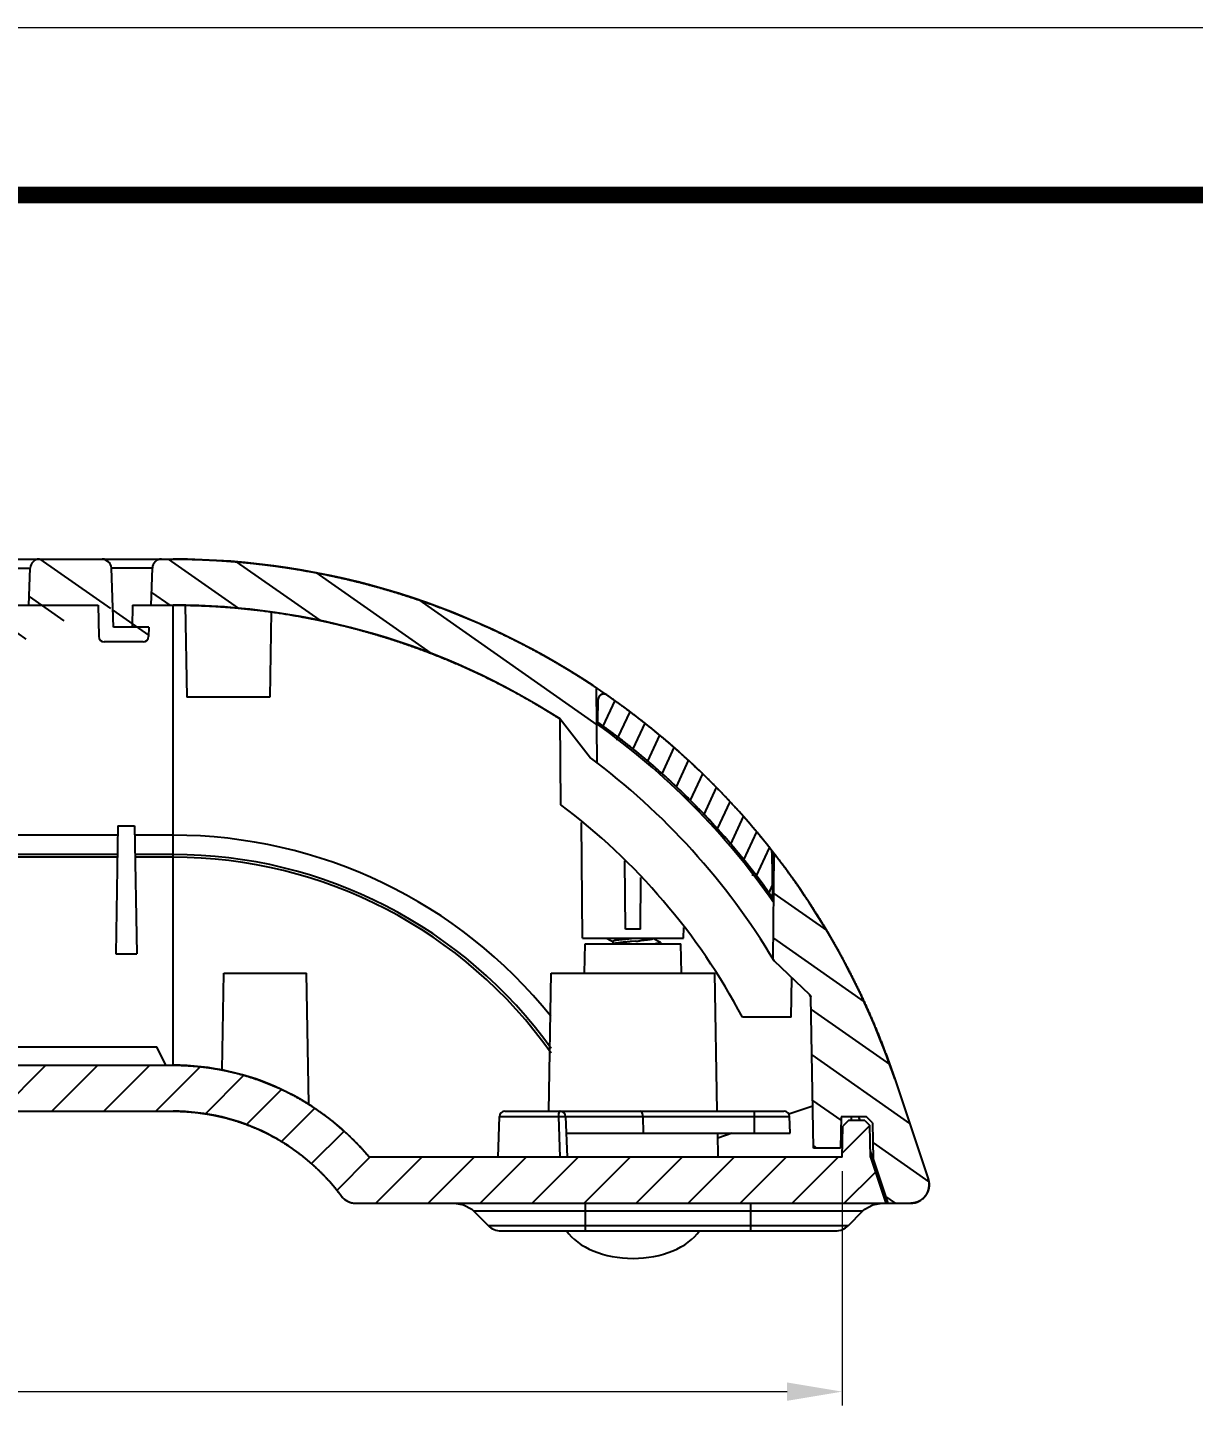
# Model space of a CAD drawing. Header units: millimetres. Extents: x 2099 to 2627, y -288 to 79.
# Drawn here: x 2477.4 to 2540.8, y 3.2 to 78.7 of the extents above; entities that cross this region are included whole.
import ezdxf

# ---------------------------------------------------------------- set-up
doc = ezdxf.new("R2010")
doc.units = ezdxf.units.MM
doc.layers.add('02___PRT_ALL_AXES', color=7, linetype='Continuous')
doc.layers.add('06___PRT_ALL_SURFS', color=7, linetype='Continuous')
doc.layers.add('dim', color=82, linetype='Continuous', lineweight=9)
doc.layers.add('from', color=7, linetype='Continuous', lineweight=13)
doc.styles.add('wuwei', font='SimSun.ttf', dxfattribs={"width": 0.8, "oblique": 10})
doc.dimstyles.new('wuwei', dxfattribs={"dimscale": 1.5, "dimtxt": 2.5, "dimasz": 1.5, "dimexe": 0.3, "dimexo": 0.3, "dimgap": 0.5, "dimtad": 1, "dimdsep": 46, "dimtxsty": 'wuwei', "dimcen": 0, "dimclrd": 42, "dimclre": 256, "dimclrt": 256, "dimazin": 2, "dimtfac": 1, "dimtofl": 0, "dimtmove": 0, "dimatfit": 3, "dimfxl": 1, "dimlwd": 5, "dimlwe": 5, "dimarcsym": 0})

# ---------------------------------------------------------------- blocks, each defined once
blk = doc.blocks.new('*D12')
at = {"layer": 'Defpoints', "color": 0}
for p in [(2409.389, 21.296), (2521.694, 17.296), (2521.694, 4.559)]:
    blk.add_point(p, dxfattribs=at)
at = {"layer": 'dim', "color": 82, "lineweight": 5, "true_color": 0x35c922}
for p, q in [((2409.389, 20.547), (2409.389, 3.81)), ((2521.694, 16.547), (2521.694, 3.81))]:
    blk.add_line(p, q, dxfattribs=at)
at = {"layer": 'dim', "color": 42, "lineweight": 5}
blk.add_line((2412.389, 4.559), (2518.694, 4.559), dxfattribs=at)
at = {"layer": 'dim', "color": 42}
for points in [[(2412.389, 5.059), (2412.389, 4.059), (2409.389, 4.559)], [(2518.694, 5.059), (2518.694, 4.059), (2521.694, 4.559)]]:
    blk.add_solid(points, dxfattribs=at)
at = {"layer": 'dim', "color": 82, "true_color": 0x4bd605, "insert": (2465.542, 7.184), "char_height": 3.75, "attachment_point": 5, "style": 'wuwei'}
blk.add_mtext('112.31', dxfattribs=at)

msp = doc.modelspace()

# ---------------------------------------------------------------- hatches: boundary and pattern name
at = {"linetype": 'Continuous'}
h = msp.add_hatch(dxfattribs=at)
h.set_pattern_fill('DEFAULT__5', color=2, scale=2, angle=325, style=0, pattern_type=0)
h.set_pattern_definition([(325, (1952.1431, -492.6406), (1.147153, 1.638304), [])])
edge = h.paths.add_edge_path()
edge.add_line((2406.356, 49.796), (2421.709, 49.796))
edge.add_arc((2421.709, 49.296), 0.5, 2.00447, 90.00237)
edge.add_line((2422.322, 46.096), (2422.209, 49.314))
edge.add_line((2424.242, 46.096), (2422.322, 46.096))
edge.add_line((2424.242, 46.096), (2424.229, 45.589))
edge.add_arc((2423.929, 45.596), 0.3, 269.98712, 358.49131)
edge.add_line((2423.929, 45.296), (2421.814, 45.296))
edge.add_arc((2421.814, 45.596), 0.3, 181.50263, 270.00174)
edge.add_line((2421.469, 47.296), (2421.514, 45.589))
edge.add_line((2411.475, 47.296), (2421.469, 47.296))
edge.add_line((2411.475, 47.296), (2411.449, 46.796))
edge.add_line((2410.423, 46.296), (2411.449, 46.796))
edge.add_line((2410.423, 46.296), (2409.44, 46.296))
edge.add_line((2409.423, 47.296), (2409.44, 46.296))
edge.add_line((2409.423, 47.296), (2409.389, 48.296))
edge.add_line((2407.239, 48.296), (2409.389, 48.296))
edge.add_line((2407.213, 46.796), (2407.239, 48.296))
edge.add_line((2407.213, 46.796), (2405.321, 46.796))
edge.add_line((2405.357, 48.814), (2405.321, 46.796))
edge.add_spline(control_points=[(2406.356, 49.796), (2405.779, 49.796), (2405.367, 49.392), (2405.357, 48.814)], knot_values=[0, 0, 0, 0, 1, 1, 1, 1], weights=[1, 0.808834, 0.808834, 1], degree=3, periodic=0)
edge = h.paths.add_edge_path()
edge.add_line((2424.933, 49.796), (2428.349, 49.796))
edge.add_arc((2428.349, 49.296), 0.5, 2.00447, 90.00237)
edge.add_line((2428.962, 46.096), (2428.849, 49.314))
edge.add_line((2430.882, 46.096), (2428.962, 46.096))
edge.add_line((2430.882, 46.096), (2430.869, 45.589))
edge.add_arc((2430.569, 45.596), 0.3, 269.98712, 358.49131)
edge.add_line((2430.569, 45.296), (2428.454, 45.296))
edge.add_arc((2428.454, 45.596), 0.3, 181.50263, 270.00174)
edge.add_line((2428.109, 47.296), (2428.154, 45.589))
edge.add_line((2424.363, 47.296), (2428.109, 47.296))
edge.add_line((2424.363, 47.296), (2424.433, 49.314))
edge.add_arc((2424.933, 49.296), 0.5, 89.99763, 177.99553)
edge = h.paths.add_edge_path()
edge.add_line((2431.573, 49.796), (2434.989, 49.796))
edge.add_arc((2434.989, 49.296), 0.5, 2.00447, 90.00237)
edge.add_line((2435.602, 46.096), (2435.489, 49.314))
edge.add_line((2437.522, 46.096), (2435.602, 46.096))
edge.add_line((2437.522, 46.096), (2437.509, 45.589))
edge.add_arc((2437.209, 45.596), 0.3, 269.98712, 358.49131)
edge.add_line((2437.209, 45.296), (2435.094, 45.296))
edge.add_arc((2435.094, 45.596), 0.3, 181.50263, 270.00174)
edge.add_line((2434.749, 47.296), (2434.794, 45.589))
edge.add_line((2431.003, 47.296), (2434.749, 47.296))
edge.add_line((2431.003, 47.296), (2431.073, 49.314))
edge.add_arc((2431.573, 49.296), 0.5, 89.99763, 177.99553)
edge = h.paths.add_edge_path()
edge.add_line((2438.213, 49.796), (2441.629, 49.796))
edge.add_arc((2441.629, 49.296), 0.5, 2.00447, 90.00237)
edge.add_line((2442.242, 46.096), (2442.129, 49.314))
edge.add_line((2444.162, 46.096), (2442.242, 46.096))
edge.add_line((2444.162, 46.096), (2444.149, 45.589))
edge.add_arc((2443.849, 45.596), 0.3, 269.98712, 358.49131)
edge.add_line((2443.849, 45.296), (2441.734, 45.296))
edge.add_arc((2441.734, 45.596), 0.3, 181.50263, 270.00174)
edge.add_line((2441.389, 47.296), (2441.434, 45.589))
edge.add_line((2437.643, 47.296), (2441.389, 47.296))
edge.add_line((2437.643, 47.296), (2437.713, 49.314))
edge.add_arc((2438.213, 49.296), 0.5, 89.99763, 177.99553)
edge = h.paths.add_edge_path()
edge.add_line((2444.853, 49.796), (2447.321, 49.796))
edge.add_spline(control_points=[(2470.321, 52.296), (2470.291, 52.296), (2470.231, 52.296), (2470.11, 52.296), (2469.9, 52.294), (2469.599, 52.29), (2469.238, 52.281), (2468.757, 52.265), (2468.156, 52.237), (2467.195, 52.176), (2465.996, 52.072), (2464.558, 51.911), (2463.123, 51.72), (2461.21, 51.437), (2458.821, 51.046), (2455.955, 50.578), (2452.128, 50.031), (2449.249, 49.796), (2447.321, 49.796)], knot_values=[0, 0, 0, 0, 0.003906, 0.007812, 0.015625, 0.03125, 0.046875, 0.0625, 0.09375, 0.125, 0.1875, 0.25, 0.3125, 0.375, 0.5, 0.625, 0.75, 1, 1, 1, 1], degree=3, periodic=0)
edge.add_spline(control_points=[(2474.934, 49.936), (2474.836, 49.959), (2474.611, 50.017), (2474.282, 50.134), (2473.842, 50.347), (2473.209, 50.849), (2472.545, 51.837), (2471.327, 52.296), (2470.321, 52.296)], knot_values=[0, 0, 0, 0, 0.059229, 0.137627, 0.216024, 0.372819, 0.68641, 1, 1, 1, 1], degree=3, periodic=0)
edge.add_arc((2474.824, 49.448), 0.5, 2.00397, 77.25396)
edge.add_line((2475.442, 46.096), (2475.324, 49.466))
edge.add_line((2477.355, 46.096), (2475.442, 46.096))
edge.add_line((2477.355, 46.096), (2477.346, 45.591))
edge.add_arc((2477.046, 45.596), 0.3, 269.98692, 358.99135)
edge.add_line((2477.046, 45.296), (2474.936, 45.296))
edge.add_arc((2474.936, 45.596), 0.3, 181.00262, 270.00177)
edge.add_line((2474.604, 47.45), (2474.636, 45.591))
edge.add_spline(control_points=[(2470.321, 49.796), (2470.633, 49.796), (2470.949, 49.717), (2470.893, 49.74), (2471.021, 49.645), (2471.527, 49.003), (2472.702, 48.054), (2473.749, 47.645), (2474.377, 47.494), (2474.604, 47.45)], knot_values=[0, 0, 0, 0, 0.152262, 0.304525, 0.456787, 0.60905, 0.761312, 0.913574, 1, 1, 1, 1], degree=3, periodic=0)
edge.add_spline(control_points=[(2470.321, 49.796), (2470.293, 49.796), (2470.237, 49.796), (2470.125, 49.796), (2469.929, 49.794), (2469.648, 49.79), (2469.31, 49.782), (2468.859, 49.766), (2468.293, 49.74), (2467.384, 49.681), (2466.242, 49.582), (2464.861, 49.427), (2463.469, 49.243), (2461.598, 48.967), (2459.229, 48.581), (2456.336, 48.106), (2452.408, 47.543), (2449.376, 47.296), (2447.312, 47.296)], knot_values=[0, 0, 0, 0, 0.003906, 0.007812, 0.015625, 0.03125, 0.046875, 0.0625, 0.09375, 0.125, 0.1875, 0.25, 0.3125, 0.375, 0.5, 0.625, 0.75, 1, 1, 1, 1], degree=3, periodic=0)
edge.add_line((2444.283, 47.296), (2447.312, 47.296))
edge.add_line((2444.283, 47.296), (2444.353, 49.314))
edge.add_arc((2444.853, 49.296), 0.5, 89.99763, 177.99553)
edge = h.paths.add_edge_path()
edge.add_line((2478.053, 49.796), (2481.469, 49.796))
edge.add_arc((2481.469, 49.296), 0.5, 2.00447, 90.00237)
edge.add_line((2482.082, 46.096), (2481.969, 49.314))
edge.add_line((2483.995, 46.096), (2482.082, 46.096))
edge.add_line((2483.995, 46.096), (2483.986, 45.591))
edge.add_arc((2483.686, 45.596), 0.3, 269.98692, 358.99135)
edge.add_line((2483.686, 45.296), (2481.576, 45.296))
edge.add_arc((2481.576, 45.596), 0.3, 181.00262, 270.00177)
edge.add_line((2481.247, 47.296), (2481.276, 45.591))
edge.add_line((2477.483, 47.296), (2481.247, 47.296))
edge.add_line((2477.483, 47.296), (2477.553, 49.314))
edge.add_arc((2478.053, 49.296), 0.5, 89.99763, 177.99553)
edge = h.paths.add_edge_path()
edge.add_spline(control_points=[(2485.321, 49.796), (2493.581, 49.796), (2501.483, 47.394), (2508.344, 42.796)], knot_values=[0, 0, 0, 0, 1, 1, 1, 1], weights=[1, 0.97117, 0.97117, 1], degree=3, periodic=0)
edge.add_line((2508.38, 38.717), (2508.344, 42.796))
edge.add_spline(control_points=[(2508.002, 39.001), (2508.128, 38.907), (2508.254, 38.812), (2508.38, 38.717)], knot_values=[0, 0, 0, 0, 1, 1, 1, 1], weights=[1, 0.999987, 0.999987, 1], degree=3, periodic=0)
edge.add_line((2506.359, 41.11), (2508.002, 39.001))
edge.add_spline(control_points=[(2485.321, 47.296), (2492.834, 47.296), (2500.042, 45.177), (2506.359, 41.11)], knot_values=[0, 0, 0, 0, 1, 1, 1, 1], weights=[1, 0.972916, 0.972916, 1], degree=3, periodic=0)
edge.add_line((2484.123, 47.296), (2485.321, 47.296))
edge.add_line((2484.123, 47.296), (2484.193, 49.314))
edge.add_arc((2484.693, 49.296), 0.5, 89.99763, 177.99553)
edge.add_line((2484.693, 49.796), (2485.321, 49.796))
edge = h.paths.add_edge_path()
edge.add_spline(control_points=[(2517.995, 33.796), (2520.86, 30.105), (2523.065, 25.985), (2524.547, 21.554)], knot_values=[0, 0, 0, 0, 1, 1, 1, 1], weights=[1, 0.990541, 0.990541, 1], degree=3, periodic=0)
edge.add_line((2524.547, 21.554), (2526.366, 16.114))
edge.add_spline(control_points=[(2526.366, 16.114), (2526.604, 15.404), (2526.166, 14.796), (2525.418, 14.796)], knot_values=[0, 0, 0, 0, 1, 1, 1, 1], weights=[1, 0.72287, 0.72287, 1], degree=3, periodic=0)
edge.add_line((2524.171, 14.796), (2525.418, 14.796))
edge.add_line((2523.369, 17.192), (2524.171, 14.796))
edge.add_line((2523.335, 19.171), (2523.369, 17.192))
edge.add_line((2523.335, 19.171), (2523.009, 19.496))
edge.add_line((2523.009, 19.496), (2521.629, 19.496))
edge.add_line((2521.629, 19.496), (2521.6, 17.796))
edge.add_line((2521.6, 17.796), (2520.129, 17.796))
edge.add_line((2520.129, 17.796), (2519.986, 26.001))
edge.add_line((2519.928, 26.115), (2519.986, 26.001))
edge.add_line((2519.928, 26.115), (2517.993, 27.96))
edge.add_line((2517.945, 28.041), (2517.993, 27.96))
edge.add_line((2517.945, 28.041), (2517.995, 33.796))
h = msp.add_hatch(dxfattribs=at)
h.set_pattern_fill('DEFAULT__3', color=2, angle=245, style=0, pattern_type=0)
h.set_pattern_definition([(245, (1952.1431, -492.6406), (0.9063078, -0.4226183), [])])
edge = h.paths.add_edge_path()
edge.add_spline(control_points=[(2508.903, 42.415), (2512.28, 40.072), (2515.273, 37.254), (2517.816, 34.025)], knot_values=[0, 0, 0, 0, 1, 1, 1, 1], weights=[1, 0.992661, 0.992661, 1], degree=3, periodic=0)
edge.add_spline(control_points=[(2517.816, 34.025), (2517.857, 33.973), (2517.879, 33.911), (2517.88, 33.845)], knot_values=[0, 0, 0, 0, 1, 1, 1, 1], weights=[1, 0.965141, 0.965141, 1], degree=3, periodic=0)
edge.add_line((2517.924, 31.37), (2517.88, 33.845))
edge.add_spline(control_points=[(2508.411, 40.928), (2512.11, 38.299), (2515.312, 35.082), (2517.924, 31.37)], knot_values=[0, 0, 0, 0, 1, 1, 1, 1], weights=[1, 0.990393, 0.990393, 1], degree=3, periodic=0)
edge.add_line((2508.411, 40.928), (2508.432, 42.174))
edge.add_spline(control_points=[(2508.903, 42.415), (2508.68, 42.571), (2508.437, 42.446), (2508.432, 42.174)], knot_values=[0, 0, 0, 0, 1, 1, 1, 1], weights=[1, 0.647543, 0.647543, 1], degree=3, periodic=0)
h = msp.add_hatch(dxfattribs=at)
h.set_pattern_fill('DEFAULT__4', color=2, scale=2, angle=45, style=0, pattern_type=0)
h.set_pattern_definition([(45, (1952.1431, -492.6406), (-1.4142136, 1.4142136), [])])
edge = h.paths.add_edge_path()
edge.add_spline(control_points=[(2485.321, 19.796), (2488.989, 19.796), (2492.264, 18.147), (2494.448, 15.201)], knot_values=[0, 0, 0, 0, 1, 1, 1, 1], weights=[1, 0.92878, 0.92878, 1], degree=3, periodic=0)
edge.add_line((2466.321, 19.796), (2485.321, 19.796))
edge.add_line((2466.295, 20.296), (2466.321, 19.796))
edge.add_line((2466.295, 20.296), (2444.348, 20.296))
edge.add_line((2444.348, 20.296), (2444.321, 19.796))
edge.add_line((2406.356, 19.796), (2444.321, 19.796))
edge.add_spline(control_points=[(2406.356, 19.796), (2405.779, 19.796), (2405.367, 20.201), (2405.357, 20.779)], knot_values=[0, 0, 0, 0, 1, 1, 1, 1], weights=[1, 0.808834, 0.808834, 1], degree=3, periodic=0)
edge.add_line((2405.357, 20.779), (2405.321, 22.796))
edge.add_line((2407.199, 22.796), (2405.321, 22.796))
edge.add_line((2407.199, 22.796), (2407.239, 21.296))
edge.add_line((2407.239, 21.296), (2409.389, 21.296))
edge.add_line((2409.441, 23.296), (2409.389, 21.296))
edge.add_line((2410.889, 23.296), (2409.441, 23.296))
edge.add_line((2410.889, 23.296), (2411.889, 22.336))
edge.add_line((2411.889, 22.296), (2411.889, 22.336))
edge.add_line((2411.889, 22.296), (2426.457, 22.296))
edge.add_line((2426.457, 22.296), (2426.492, 23.296))
edge.add_line((2426.492, 23.296), (2427.222, 23.296))
edge.add_line((2427.257, 22.296), (2427.222, 23.296))
edge.add_line((2427.257, 22.296), (2468.457, 22.296))
edge.add_line((2468.457, 22.296), (2468.492, 23.296))
edge.add_line((2468.492, 23.296), (2469.222, 23.296))
edge.add_line((2469.257, 22.296), (2469.222, 23.296))
edge.add_line((2469.257, 22.296), (2485.321, 22.296))
edge.add_spline(control_points=[(2485.321, 22.296), (2489.51, 22.296), (2493.302, 20.518), (2495.98, 17.296)], knot_values=[0, 0, 0, 0, 1, 1, 1, 1], weights=[1, 0.936893, 0.936893, 1], degree=3, periodic=0)
edge.add_line((2521.694, 17.296), (2495.98, 17.296))
edge.add_line((2521.694, 17.296), (2521.724, 18.991))
edge.add_line((2522.029, 19.296), (2521.724, 18.991))
edge.add_line((2522.929, 19.296), (2522.029, 19.296))
edge.add_line((2522.929, 19.296), (2523.199, 19.027))
edge.add_line((2523.229, 17.296), (2523.199, 19.027))
edge.add_line((2523.229, 17.296), (2524.065, 14.796))
edge.add_line((2495.252, 14.796), (2524.065, 14.796))
edge.add_spline(control_points=[(2494.448, 15.201), (2494.641, 14.942), (2494.929, 14.796), (2495.252, 14.796)], knot_values=[0, 0, 0, 0, 1, 1, 1, 1], weights=[1, 0.92878, 0.92878, 1], degree=3, periodic=0)

# ---------------------------------------------------------------- linework, layer by layer
at = {"color": 7, "linetype": 'Continuous'}
for p, q in [((2476.275, 49.796), (2485.321, 49.796)), ((2476.328, 49.314), (2477.553, 49.314)), ((2477.483, 47.296), (2477.553, 49.314)), ((2477.483, 47.296), (2477.553, 49.314)), ((2478.053, 49.796), (2481.469, 49.796)), ((2484.193, 49.314), (2481.969, 49.314)), ((2482.082, 46.096), (2481.969, 49.314)), ((2482.082, 46.096), (2481.969, 49.314)), ((2484.123, 47.296), (2484.193, 49.314)), ((2484.123, 47.296), (2484.193, 49.314)), ((2484.693, 49.796), (2485.321, 49.796)), ((2476.476, 47.296), (2481.247, 47.296)), ((2477.483, 47.296), (2481.247, 47.296)), ((2481.247, 47.296), (2481.276, 45.591)), ((2481.247, 47.296), (2481.276, 45.591)), ((2483.116, 47.296), (2483.095, 46.096)), ((2483.116, 47.296), (2485.321, 47.296)), ((2484.123, 47.296), (2485.321, 47.296)), ((2485.321, 22.296), (2485.321, 47.296)), ((2485.984, 47.291), (2486.071, 42.296)), ((2490.652, 46.93), (2490.571, 42.296)), ((2483.995, 46.096), (2482.082, 46.096)), ((2483.995, 46.096), (2482.082, 46.096)), ((2483.995, 46.096), (2483.986, 45.591)), ((2483.995, 46.096), (2483.986, 45.591)), ((2483.686, 45.296), (2481.576, 45.296)), ((2483.686, 45.296), (2481.576, 45.296)), ((2490.571, 42.296), (2486.071, 42.296)), ((2508.38, 38.717), (2508.344, 42.796)), ((2508.38, 38.717), (2508.344, 42.796)), ((2508.411, 40.928), (2508.432, 42.174)), ((2508.411, 40.928), (2508.432, 42.174)), ((2506.404, 36.45), (2506.355, 41.112)), ((2506.359, 41.11), (2508.002, 39.001)), ((2506.359, 41.11), (2508.002, 39.001)), ((2482.313, 34.796), (2450.33, 34.796)), ((2482.321, 35.296), (2482.2, 28.341)), ((2482.321, 35.296), (2483.221, 35.296)), ((2483.221, 35.296), (2483.343, 28.341)), ((2485.321, 34.796), (2483.23, 34.796)), ((2507.571, 29.196), (2507.517, 35.478)), ((2482.292, 33.746), (2450.351, 33.746)), ((2482.292, 33.596), (2450.351, 33.596)), ((2485.321, 33.746), (2483.251, 33.746)), ((2485.321, 33.596), (2483.251, 33.596)), ((2509.917, 29.696), (2509.885, 33.41)), ((2517.924, 31.37), (2517.88, 33.845)), ((2517.924, 31.37), (2517.88, 33.845)), ((2517.945, 28.041), (2517.995, 33.796)), ((2517.945, 28.041), (2517.995, 33.796)), ((2510.726, 29.696), (2510.75, 32.504)), ((2510.726, 29.696), (2509.917, 29.696)), ((2513.071, 29.196), (2513.076, 29.783)), ((2507.571, 29.196), (2513.071, 29.196)), ((2507.693, 27.296), (2507.721, 28.896)), ((2507.721, 28.896), (2512.921, 28.896)), ((2508.885, 29.196), (2509.122, 29.068)), ((2509.122, 29.068), (2509.221, 29.014)), ((2509.221, 29.021), (2509.221, 28.896)), ((2510.474, 29.185), (2510.243, 29.165)), ((2510.474, 29.035), (2510.243, 29.015)), ((2511.669, 29.045), (2511.421, 29.179)), ((2511.811, 28.968), (2511.669, 29.045)), ((2512.949, 27.296), (2512.921, 28.896)), ((2482.2, 28.341), (2483.343, 28.341)), ((2517.945, 28.041), (2517.993, 27.96)), ((2519.928, 26.115), (2517.993, 27.96)), ((2519.928, 26.115), (2517.993, 27.96)), ((2487.98, 22.037), (2488.071, 27.296)), ((2488.071, 27.296), (2492.571, 27.296)), ((2492.696, 20.177), (2492.571, 27.296)), ((2505.74, 19.796), (2505.871, 27.296)), ((2505.872, 27.296), (2514.77, 27.296)), ((2514.903, 19.796), (2514.772, 27.296)), ((2518.921, 24.909), (2518.959, 27.039)), ((2519.928, 26.115), (2519.986, 26.001)), ((2520.129, 17.796), (2519.986, 26.001)), ((2520.129, 17.796), (2519.986, 26.001)), ((2518.921, 24.909), (2516.271, 24.909)), ((2409.441, 23.296), (2484.426, 23.296)), ((2484.926, 22.296), (2484.426, 23.296)), ((2469.257, 22.296), (2485.321, 22.296)), ((2469.257, 22.296), (2485.321, 22.296)), ((2524.547, 21.554), (2526.366, 16.114)), ((2524.547, 21.554), (2526.366, 16.114)), ((2406.356, 19.796), (2485.321, 19.796)), ((2466.321, 19.796), (2485.321, 19.796)), ((2503.362, 19.796), (2518.529, 19.796)), ((2516.907, 19.796), (2516.907, 18.596)), ((2520.09, 20.063), (2518.789, 19.628)), ((2502.985, 17.296), (2503.062, 19.507)), ((2503.062, 19.507), (2506.263, 19.507)), ((2506.263, 19.507), (2506.347, 17.296)), ((2506.657, 19.507), (2506.735, 17.296)), ((2506.657, 19.507), (2518.83, 19.507)), ((2510.864, 19.507), (2510.882, 18.596)), ((2518.861, 18.596), (2518.83, 19.507)), ((2521.629, 19.496), (2521.6, 17.796)), ((2521.629, 19.496), (2521.6, 17.796)), ((2523.009, 19.496), (2521.629, 19.496)), ((2523.009, 19.496), (2521.629, 19.496)), ((2521.694, 17.296), (2521.724, 18.991)), ((2521.694, 17.296), (2521.724, 18.991)), ((2522.029, 19.296), (2521.724, 18.991)), ((2522.029, 19.296), (2521.724, 18.991)), ((2522.929, 19.296), (2522.029, 19.296)), ((2522.929, 19.296), (2522.029, 19.296)), ((2522.196, 19.299), (2522.193, 19.496)), ((2522.666, 19.296), (2522.599, 19.496)), ((2522.929, 19.296), (2523.199, 19.027)), ((2522.929, 19.296), (2523.199, 19.027)), ((2523.335, 19.171), (2523.009, 19.496)), ((2523.335, 19.171), (2523.009, 19.496)), ((2523.229, 17.296), (2523.199, 19.027)), ((2523.229, 17.296), (2523.199, 19.027)), ((2523.335, 19.171), (2523.369, 17.192)), ((2523.335, 19.171), (2523.369, 17.192)), ((2506.689, 18.596), (2518.862, 18.596)), ((2514.946, 17.296), (2514.924, 18.596)), ((2515.703, 18.596), (2514.928, 18.337)), ((2521.6, 17.796), (2520.129, 17.796)), ((2521.6, 17.796), (2520.129, 17.796)), ((2524.171, 14.796), (2523.223, 17.629)), ((2521.694, 17.296), (2495.98, 17.296)), ((2521.694, 17.296), (2495.98, 17.296)), ((2523.229, 17.296), (2524.065, 14.796)), ((2523.229, 17.296), (2524.065, 14.796)), ((2523.369, 17.192), (2524.171, 14.796)), ((2495.252, 14.796), (2525.418, 14.796)), ((2495.252, 14.796), (2524.065, 14.796)), ((2501.674, 14.357), (2502.442, 13.589)), ((2507.735, 14.357), (2501.674, 14.357)), ((2507.735, 13.296), (2507.735, 14.796)), ((2516.735, 14.357), (2507.735, 14.357)), ((2516.735, 13.296), (2516.735, 14.796)), ((2522.795, 14.357), (2516.735, 14.357)), ((2522.028, 13.589), (2522.795, 14.357)), ((2524.171, 14.796), (2525.418, 14.796)), ((2502.442, 13.589), (2522.028, 13.589)), ((2503.149, 13.296), (2521.32, 13.296))]:
    msp.add_line(p, q, dxfattribs=at)
for points in [[(2500.614, 14.796), (2501.109, 14.712), (2501.554, 14.465), (2501.674, 14.357)], [(2522.795, 14.357), (2522.916, 14.465), (2523.36, 14.712), (2523.855, 14.796)]]:
    msp.add_lwpolyline(points, dxfattribs=at)
for centre, radius, start, end in [((2478.053, 49.296), 0.5, 89.99763, 177.99553), ((2478.053, 49.296), 0.5, 89.99763, 177.99553), ((2481.469, 49.296), 0.5, 2.00447, 90.00237), ((2481.469, 49.296), 0.5, 2.00447, 90.00237), ((2484.693, 49.296), 0.5, 89.99763, 177.99553), ((2484.693, 49.296), 0.5, 89.99763, 177.99553), ((2485.321, 8.435), 41.361, 55.40053, 90), ((2485.321, 8.435), 38.861, 57.22421, 90), ((2481.576, 45.596), 0.3, 181.00262, 270.00177), ((2481.576, 45.596), 0.3, 181.00262, 270.00177), ((2483.686, 45.596), 0.3, 269.98692, 358.99135), ((2483.686, 45.596), 0.3, 269.98692, 358.99135), ((2508.732, 42.169), 0.3, 55.23941, 179), ((2485.321, 8.435), 41.361, 38.22033, 55.23941), ((2485.321, 8.435), 39.761, 34.79907, 54.58738), ((2485.321, 8.435), 39.861, 35.12515, 54.60274), ((2485.321, 8.435), 38.061, 30.86212, 53.42371), ((2485.321, 8.435), 35.061, 28.02479, 53.03604), ((2485.321, 8.435), 26.359, 38.80968, 90), ((2517.58, 33.839), 0.3, 1, 38.22033), ((2485.321, 8.435), 41.361, 18.49223, 38.21985), ((2485.321, 8.435), 25.311, 35.70334, 90), ((2485.321, 8.435), 25.161, 35.23537, 90), ((2506.325, 76.583), 47.729, 274.98667, 275.25645), ((2485.321, 8.435), 38.861, 26.87249, 27.06161), ((2485.321, 8.435), 13.861, 39.73804, 90), ((2485.321, 8.435), 11.361, 36.54868, 90), ((2503.362, 19.496), 0.3, 90, 178), ((2506.358, 19.496), 0.3, 2, 90), ((2518.53, 19.496), 0.3, 2, 90), ((2525.418, 15.796), 1, 270, 18.49223), ((2495.252, 15.796), 1, 216.54868, 270), ((2503.149, 14.296), 1, 225, 270), ((2521.32, 14.296), 1, 270, 315)]:
    msp.add_arc(centre, radius, start, end, dxfattribs=at)
for points, start_tangent, end_tangent in [([(2485.321, 49.796), (2485.509, 49.796), (2485.698, 49.795), (2485.886, 49.793), (2486.074, 49.79), (2486.263, 49.786), (2486.451, 49.781), (2486.64, 49.775), (2486.829, 49.769), (2487.018, 49.762), (2487.207, 49.753), (2487.396, 49.744), (2487.585, 49.734), (2487.774, 49.724), (2487.963, 49.712), (2488.152, 49.699), (2488.342, 49.686), (2488.531, 49.672), (2488.72, 49.657), (2488.91, 49.641), (2489.099, 49.624), (2489.288, 49.606), (2489.478, 49.587), (2489.667, 49.568), (2489.856, 49.547), (2490.046, 49.526), (2490.235, 49.504), (2490.424, 49.48), (2490.614, 49.456), (2490.803, 49.432), (2490.992, 49.406), (2491.181, 49.379), (2491.37, 49.352), (2491.559, 49.323), (2491.748, 49.294), (2491.937, 49.264), (2492.126, 49.233), (2492.315, 49.201), (2492.503, 49.168), (2492.692, 49.134), (2492.88, 49.1), (2493.068, 49.064), (2493.256, 49.028), (2493.444, 48.991), (2493.632, 48.953), (2493.82, 48.914), (2494.008, 48.874), (2494.195, 48.833), (2494.383, 48.792), (2494.57, 48.749), (2494.757, 48.706), (2494.943, 48.662), (2495.13, 48.617), (2495.316, 48.571), (2495.503, 48.524), (2495.689, 48.476), (2495.875, 48.427), (2496.06, 48.378), (2496.246, 48.328), (2496.431, 48.277), (2496.616, 48.225), (2496.8, 48.172), (2496.985, 48.118), (2497.169, 48.063), (2497.353, 48.008), (2497.537, 47.951), (2497.72, 47.894), (2497.903, 47.836), (2498.086, 47.777), (2498.269, 47.718), (2498.451, 47.657), (2498.633, 47.596), (2498.815, 47.533), (2498.996, 47.47), (2499.178, 47.406), (2499.358, 47.342), (2499.539, 47.276), (2499.719, 47.21), (2499.899, 47.142), (2500.078, 47.074), (2500.257, 47.005), (2500.436, 46.936), (2500.614, 46.865), (2500.793, 46.794), (2500.97, 46.722), (2501.147, 46.649), (2501.324, 46.575), (2501.501, 46.501), (2501.677, 46.425), (2501.853, 46.349), (2502.028, 46.272), (2502.203, 46.194), (2502.378, 46.116), (2502.552, 46.037), (2502.725, 45.957), (2502.899, 45.876), (2503.071, 45.794), (2503.244, 45.712), (2503.416, 45.628), (2503.587, 45.545), (2503.758, 45.46), (2503.929, 45.374), (2504.099, 45.288), (2504.269, 45.201), (2504.438, 45.114), (2504.607, 45.025), (2504.775, 44.936), (2504.943, 44.846), (2505.11, 44.756), (2505.276, 44.664), (2505.443, 44.572), (2505.608, 44.479), (2505.774, 44.386), (2505.938, 44.292), (2506.103, 44.197), (2506.266, 44.101), (2506.429, 44.005), (2506.592, 43.908), (2506.754, 43.81), (2506.916, 43.712), (2507.077, 43.613), (2507.237, 43.513), (2507.397, 43.413), (2507.556, 43.312), (2507.715, 43.21), (2507.873, 43.107), (2508.031, 43.004), (2508.188, 42.901), (2508.344, 42.796)], (1, 0), (0.830759, -0.556632)), ([(2485.321, 47.296), (2485.493, 47.296), (2485.664, 47.295), (2485.836, 47.293), (2486.007, 47.29), (2486.179, 47.287), (2486.351, 47.283), (2486.523, 47.278), (2486.695, 47.272), (2486.867, 47.266), (2487.039, 47.258), (2487.211, 47.25), (2487.384, 47.242), (2487.556, 47.232), (2487.728, 47.222), (2487.901, 47.211), (2488.073, 47.199), (2488.245, 47.186), (2488.418, 47.173), (2488.59, 47.159), (2488.763, 47.144), (2488.935, 47.128), (2489.108, 47.112), (2489.28, 47.094), (2489.453, 47.076), (2489.625, 47.057), (2489.798, 47.038), (2489.97, 47.017), (2490.142, 46.996), (2490.315, 46.974), (2490.487, 46.952), (2490.659, 46.928), (2490.832, 46.904), (2491.004, 46.879), (2491.176, 46.853), (2491.348, 46.826), (2491.52, 46.799), (2491.692, 46.771), (2491.864, 46.742), (2492.036, 46.712), (2492.207, 46.682), (2492.379, 46.65), (2492.55, 46.618), (2492.722, 46.585), (2492.893, 46.552), (2493.064, 46.517), (2493.235, 46.482), (2493.406, 46.446), (2493.576, 46.41), (2493.747, 46.372), (2493.917, 46.334), (2494.088, 46.295), (2494.258, 46.255), (2494.428, 46.214), (2494.598, 46.173), (2494.767, 46.131), (2494.937, 46.088), (2495.106, 46.044), (2495.275, 46), (2495.444, 45.955), (2495.613, 45.909), (2495.781, 45.862), (2495.95, 45.815), (2496.118, 45.767), (2496.286, 45.718), (2496.453, 45.668), (2496.621, 45.617), (2496.788, 45.566), (2496.955, 45.514), (2497.121, 45.462), (2497.288, 45.408), (2497.454, 45.354), (2497.62, 45.299), (2497.786, 45.243), (2497.951, 45.187), (2498.116, 45.13), (2498.281, 45.072), (2498.446, 45.013), (2498.61, 44.954), (2498.774, 44.894), (2498.938, 44.833), (2499.101, 44.771), (2499.264, 44.709), (2499.427, 44.646), (2499.59, 44.582), (2499.752, 44.518), (2499.914, 44.453), (2500.075, 44.387), (2500.236, 44.32), (2500.397, 44.253), (2500.558, 44.185), (2500.718, 44.116), (2500.878, 44.047), (2501.037, 43.977), (2501.196, 43.906), (2501.355, 43.835), (2501.513, 43.762), (2501.671, 43.69), (2501.829, 43.616), (2501.986, 43.542), (2502.143, 43.467), (2502.299, 43.392), (2502.455, 43.315), (2502.611, 43.238), (2502.766, 43.161), (2502.921, 43.083), (2503.075, 43.004), (2503.229, 42.924), (2503.383, 42.844), (2503.536, 42.763), (2503.689, 42.682), (2503.841, 42.6), (2503.993, 42.517), (2504.144, 42.434), (2504.295, 42.35), (2504.445, 42.265), (2504.595, 42.18), (2504.745, 42.094), (2504.894, 42.008), (2505.043, 41.92), (2505.191, 41.833), (2505.339, 41.744), (2505.486, 41.656), (2505.633, 41.566), (2505.779, 41.476), (2505.925, 41.385), (2506.07, 41.294), (2506.215, 41.202), (2506.359, 41.11)], (1, 0), (0.840795, -0.541353)), ([(2508.903, 42.415), (2508.9, 42.418), (2508.896, 42.42), (2508.893, 42.422), (2508.889, 42.424), (2508.886, 42.427), (2508.882, 42.429), (2508.878, 42.431), (2508.874, 42.433), (2508.87, 42.435), (2508.866, 42.437), (2508.862, 42.439), (2508.858, 42.441), (2508.854, 42.443), (2508.85, 42.445), (2508.846, 42.447), (2508.841, 42.448), (2508.837, 42.45), (2508.832, 42.452), (2508.828, 42.453), (2508.823, 42.455), (2508.819, 42.456), (2508.814, 42.457), (2508.809, 42.459), (2508.805, 42.46), (2508.8, 42.461), (2508.795, 42.462), (2508.79, 42.463), (2508.785, 42.464), (2508.78, 42.465), (2508.775, 42.466), (2508.77, 42.466), (2508.765, 42.467), (2508.76, 42.467), (2508.755, 42.468), (2508.749, 42.468), (2508.744, 42.469), (2508.739, 42.469), (2508.734, 42.469), (2508.728, 42.469), (2508.723, 42.469), (2508.718, 42.468), (2508.712, 42.468), (2508.707, 42.468), (2508.701, 42.467), (2508.696, 42.467), (2508.691, 42.466), (2508.685, 42.465), (2508.68, 42.464), (2508.674, 42.463), (2508.669, 42.462), (2508.664, 42.461), (2508.658, 42.459), (2508.653, 42.458), (2508.647, 42.457), (2508.642, 42.455), (2508.637, 42.453), (2508.632, 42.451), (2508.626, 42.449), (2508.621, 42.447), (2508.616, 42.445), (2508.611, 42.443), (2508.606, 42.441), (2508.601, 42.438), (2508.596, 42.436), (2508.591, 42.433), (2508.586, 42.43), (2508.581, 42.428), (2508.576, 42.425), (2508.571, 42.422), (2508.566, 42.419), (2508.562, 42.416), (2508.557, 42.412), (2508.553, 42.409), (2508.548, 42.406), (2508.544, 42.402), (2508.54, 42.399), (2508.535, 42.395), (2508.531, 42.391), (2508.527, 42.388), (2508.523, 42.384), (2508.519, 42.38), (2508.516, 42.376), (2508.512, 42.372), (2508.508, 42.368), (2508.505, 42.364), (2508.501, 42.36), (2508.498, 42.356), (2508.494, 42.352), (2508.491, 42.347), (2508.488, 42.343), (2508.485, 42.339), (2508.482, 42.334), (2508.479, 42.33), (2508.476, 42.325), (2508.474, 42.321), (2508.471, 42.317), (2508.469, 42.312), (2508.466, 42.308), (2508.464, 42.303), (2508.462, 42.298), (2508.46, 42.294), (2508.458, 42.289), (2508.456, 42.285), (2508.454, 42.28), (2508.452, 42.276), (2508.45, 42.271), (2508.449, 42.266), (2508.447, 42.262), (2508.446, 42.257), (2508.444, 42.253), (2508.443, 42.248), (2508.442, 42.244), (2508.441, 42.239), (2508.44, 42.235), (2508.439, 42.23), (2508.438, 42.226), (2508.437, 42.221), (2508.436, 42.217), (2508.435, 42.212), (2508.435, 42.208), (2508.434, 42.204), (2508.434, 42.199), (2508.433, 42.195), (2508.433, 42.191), (2508.433, 42.187), (2508.433, 42.182), (2508.432, 42.178), (2508.432, 42.174)], (-0.821542, 0.570149), (-0.017452, -0.999848)), ([(2508.903, 42.415), (2509.06, 42.306), (2509.217, 42.196), (2509.373, 42.085), (2509.528, 41.973), (2509.683, 41.86), (2509.838, 41.747), (2509.992, 41.633), (2510.145, 41.519), (2510.299, 41.403), (2510.451, 41.287), (2510.603, 41.17), (2510.755, 41.052), (2510.906, 40.934), (2511.057, 40.815), (2511.207, 40.695), (2511.356, 40.575), (2511.505, 40.453), (2511.653, 40.331), (2511.801, 40.209), (2511.949, 40.085), (2512.095, 39.961), (2512.242, 39.837), (2512.387, 39.711), (2512.532, 39.585), (2512.677, 39.458), (2512.821, 39.331), (2512.964, 39.203), (2513.107, 39.074), (2513.249, 38.944), (2513.391, 38.814), (2513.531, 38.683), (2513.672, 38.552), (2513.812, 38.419), (2513.951, 38.287), (2514.089, 38.153), (2514.227, 38.019), (2514.364, 37.884), (2514.501, 37.749), (2514.637, 37.613), (2514.772, 37.477), (2514.907, 37.339), (2515.041, 37.202), (2515.174, 37.063), (2515.307, 36.924), (2515.439, 36.784), (2515.57, 36.644), (2515.701, 36.503), (2515.831, 36.362), (2515.96, 36.22), (2516.089, 36.078), (2516.217, 35.935), (2516.344, 35.791), (2516.471, 35.647), (2516.597, 35.502), (2516.722, 35.357), (2516.846, 35.211), (2516.97, 35.064), (2517.093, 34.917), (2517.215, 34.77), (2517.337, 34.622), (2517.458, 34.473), (2517.578, 34.324), (2517.697, 34.175), (2517.816, 34.025)], (0.821542, -0.570149), (0.618687, -0.785637)), ([(2508.411, 40.928), (2508.582, 40.806), (2508.753, 40.682), (2508.923, 40.558), (2509.093, 40.432), (2509.262, 40.306), (2509.431, 40.179), (2509.599, 40.051), (2509.766, 39.921), (2509.932, 39.791), (2510.098, 39.66), (2510.264, 39.528), (2510.429, 39.396), (2510.593, 39.262), (2510.756, 39.127), (2510.919, 38.992), (2511.081, 38.855), (2511.242, 38.718), (2511.403, 38.58), (2511.563, 38.44), (2511.722, 38.3), (2511.88, 38.16), (2512.038, 38.018), (2512.195, 37.875), (2512.351, 37.732), (2512.507, 37.588), (2512.662, 37.442), (2512.816, 37.296), (2512.969, 37.15), (2513.121, 37.002), (2513.273, 36.854), (2513.424, 36.704), (2513.574, 36.554), (2513.724, 36.404), (2513.872, 36.252), (2514.02, 36.1), (2514.167, 35.946), (2514.313, 35.792), (2514.458, 35.638), (2514.602, 35.482), (2514.746, 35.326), (2514.889, 35.169), (2515.03, 35.011), (2515.171, 34.853), (2515.311, 34.694), (2515.451, 34.534), (2515.589, 34.373), (2515.726, 34.212), (2515.863, 34.05), (2515.999, 33.887), (2516.134, 33.724), (2516.267, 33.56), (2516.4, 33.395), (2516.532, 33.23), (2516.664, 33.064), (2516.794, 32.897), (2516.923, 32.73), (2517.052, 32.562), (2517.179, 32.394), (2517.305, 32.224), (2517.431, 32.055), (2517.556, 31.884), (2517.679, 31.714), (2517.802, 31.542), (2517.924, 31.37)], (0.815155, -0.579242), (0.575364, -0.817897)), ([(2508.002, 39.001), (2508.191, 38.859), (2508.38, 38.717)], (0.803064, -0.595893), (0.795595, -0.605829)), ([(2517.816, 34.025), (2517.82, 34.02), (2517.823, 34.015), (2517.827, 34.01), (2517.83, 34.005), (2517.834, 34), (2517.837, 33.995), (2517.84, 33.99), (2517.843, 33.985), (2517.846, 33.979), (2517.849, 33.974), (2517.851, 33.968), (2517.854, 33.963), (2517.856, 33.957), (2517.859, 33.951), (2517.861, 33.946), (2517.863, 33.94), (2517.865, 33.934), (2517.867, 33.928), (2517.869, 33.922), (2517.87, 33.917), (2517.872, 33.911), (2517.873, 33.905), (2517.875, 33.899), (2517.876, 33.893), (2517.877, 33.887), (2517.878, 33.881), (2517.878, 33.875), (2517.879, 33.869), (2517.88, 33.863), (2517.88, 33.857), (2517.88, 33.851), (2517.88, 33.845)], (0.618687, -0.785637), (0.017452, -0.999848)), ([(2517.995, 33.796), (2518.127, 33.625), (2518.259, 33.452), (2518.39, 33.279), (2518.52, 33.105), (2518.649, 32.93), (2518.778, 32.754), (2518.905, 32.578), (2519.032, 32.401), (2519.157, 32.223), (2519.282, 32.045), (2519.406, 31.866), (2519.529, 31.686), (2519.651, 31.505), (2519.772, 31.324), (2519.892, 31.142), (2520.011, 30.96), (2520.13, 30.776), (2520.247, 30.592), (2520.364, 30.408), (2520.479, 30.223), (2520.593, 30.037), (2520.707, 29.85), (2520.82, 29.663), (2520.931, 29.475), (2521.042, 29.287), (2521.151, 29.098), (2521.26, 28.908), (2521.368, 28.718), (2521.474, 28.528), (2521.58, 28.336), (2521.685, 28.145), (2521.788, 27.952), (2521.891, 27.759), (2521.992, 27.566), (2522.093, 27.372), (2522.192, 27.177), (2522.291, 26.982), (2522.388, 26.787), (2522.485, 26.591), (2522.58, 26.394), (2522.674, 26.197), (2522.768, 26), (2522.86, 25.802), (2522.951, 25.603), (2523.041, 25.405), (2523.13, 25.205), (2523.218, 25.006), (2523.305, 24.806), (2523.391, 24.605), (2523.475, 24.404), (2523.559, 24.203), (2523.642, 24.001), (2523.723, 23.799), (2523.803, 23.597), (2523.883, 23.394), (2523.961, 23.191), (2524.038, 22.987), (2524.114, 22.783), (2524.189, 22.579), (2524.263, 22.375), (2524.335, 22.17), (2524.407, 21.965), (2524.477, 21.76), (2524.547, 21.554)], (0.613163, -0.789956), (0.317176, -0.948367)), ([(2510.243, 29.165), (2510.016, 29.145), (2509.802, 29.125), (2509.612, 29.104), (2509.452, 29.084), (2509.33, 29.064), (2509.253, 29.044), (2509.222, 29.024), (2509.222, 29.022)], (-0.996232, -0.086726), (0.30325, -0.952911)), ([(2510.243, 29.015), (2510.016, 28.995), (2509.802, 28.975), (2509.612, 28.954), (2509.452, 28.934), (2509.33, 28.914), (2509.261, 28.897)], (-0.996232, -0.086726), (-0.950901, -0.309494)), ([(2511.42, 29.172), (2511.405, 29.155), (2511.342, 29.135), (2511.234, 29.115), (2511.086, 29.095), (2510.905, 29.075), (2510.698, 29.055)], (-0.324454, -0.945901), (-0.99576, -0.091991)), ([(2511.808, 28.94), (2511.758, 28.929), (2511.654, 28.911), (2511.532, 28.896)], (-0.725408, -0.68832), (-0.996081, -0.088443)), ([(2511.813, 28.946), (2511.808, 28.94)], (-0.477214, -0.878787), (-0.725408, -0.68832)), ([(2511.817, 28.957), (2511.813, 28.946)], (-0.127509, -0.991837), (-0.477214, -0.878787)), ([(2511.816, 28.936), (2511.815, 28.928), (2511.813, 28.924)], (0, -1), (-0.54792, -0.836531)), ([(2511.814, 28.97), (2511.816, 28.964), (2511.817, 28.957)], (0.609574, -0.792729), (-0.127509, -0.991837)), ([(2485.321, 22.296), (2485.413, 22.296), (2485.506, 22.295), (2485.598, 22.294), (2485.69, 22.292), (2485.783, 22.289), (2485.875, 22.285), (2485.968, 22.281), (2486.061, 22.277), (2486.154, 22.271), (2486.247, 22.266), (2486.34, 22.259), (2486.433, 22.252), (2486.526, 22.244), (2486.62, 22.236), (2486.713, 22.226), (2486.806, 22.217), (2486.9, 22.206), (2486.993, 22.195), (2487.087, 22.184), (2487.18, 22.171), (2487.274, 22.158), (2487.367, 22.145), (2487.461, 22.13), (2487.554, 22.115), (2487.647, 22.1), (2487.741, 22.084), (2487.834, 22.067), (2487.928, 22.049), (2488.021, 22.031), (2488.114, 22.012), (2488.208, 21.993), (2488.301, 21.972), (2488.394, 21.952), (2488.487, 21.93), (2488.58, 21.908), (2488.673, 21.885), (2488.765, 21.862), (2488.858, 21.838), (2488.951, 21.813), (2489.043, 21.787), (2489.135, 21.761), (2489.227, 21.735), (2489.32, 21.707), (2489.411, 21.679), (2489.503, 21.651), (2489.595, 21.621), (2489.686, 21.591), (2489.777, 21.561), (2489.868, 21.529), (2489.959, 21.498), (2490.05, 21.465), (2490.14, 21.432), (2490.231, 21.398), (2490.321, 21.363), (2490.411, 21.328), (2490.5, 21.293), (2490.589, 21.256), (2490.679, 21.219), (2490.767, 21.182), (2490.856, 21.143), (2490.944, 21.105), (2491.033, 21.065), (2491.12, 21.025), (2491.208, 20.984), (2491.295, 20.943), (2491.382, 20.901), (2491.469, 20.859), (2491.555, 20.815), (2491.641, 20.772), (2491.727, 20.727), (2491.812, 20.683), (2491.898, 20.637), (2491.982, 20.591), (2492.067, 20.544), (2492.151, 20.497), (2492.235, 20.449), (2492.318, 20.401), (2492.401, 20.352), (2492.484, 20.303), (2492.566, 20.253), (2492.648, 20.202), (2492.729, 20.151), (2492.81, 20.099), (2492.891, 20.047), (2492.971, 19.994), (2493.051, 19.941), (2493.131, 19.887), (2493.21, 19.833), (2493.288, 19.778), (2493.366, 19.723), (2493.444, 19.667), (2493.521, 19.611), (2493.598, 19.554), (2493.675, 19.497), (2493.751, 19.439), (2493.826, 19.38), (2493.901, 19.322), (2493.976, 19.262), (2494.05, 19.203), (2494.124, 19.143), (2494.197, 19.082), (2494.27, 19.021), (2494.342, 18.96), (2494.414, 18.898), (2494.485, 18.835), (2494.556, 18.773), (2494.626, 18.709), (2494.696, 18.646), (2494.765, 18.582), (2494.834, 18.517), (2494.902, 18.453), (2494.969, 18.387), (2495.037, 18.322), (2495.103, 18.256), (2495.169, 18.19), (2495.235, 18.123), (2495.3, 18.056), (2495.365, 17.988), (2495.429, 17.921), (2495.492, 17.853), (2495.555, 17.784), (2495.617, 17.715), (2495.679, 17.646), (2495.741, 17.577), (2495.801, 17.507), (2495.861, 17.437), (2495.921, 17.367), (2495.98, 17.296)], (1, 0), (0.639279, -0.768975)), ([(2485.321, 19.796), (2485.401, 19.796), (2485.481, 19.795), (2485.561, 19.794), (2485.642, 19.792), (2485.722, 19.789), (2485.803, 19.786), (2485.883, 19.783), (2485.964, 19.778), (2486.045, 19.773), (2486.125, 19.768), (2486.206, 19.762), (2486.287, 19.755), (2486.368, 19.748), (2486.449, 19.74), (2486.531, 19.732), (2486.612, 19.723), (2486.693, 19.713), (2486.774, 19.703), (2486.856, 19.692), (2486.937, 19.681), (2487.018, 19.669), (2487.099, 19.656), (2487.181, 19.643), (2487.262, 19.629), (2487.343, 19.615), (2487.425, 19.6), (2487.506, 19.584), (2487.587, 19.568), (2487.668, 19.551), (2487.749, 19.534), (2487.831, 19.516), (2487.912, 19.497), (2487.992, 19.478), (2488.073, 19.458), (2488.154, 19.438), (2488.235, 19.417), (2488.315, 19.395), (2488.396, 19.373), (2488.476, 19.35), (2488.557, 19.326), (2488.637, 19.302), (2488.717, 19.277), (2488.797, 19.252), (2488.876, 19.226), (2488.956, 19.199), (2489.035, 19.172), (2489.115, 19.144), (2489.194, 19.116), (2489.273, 19.087), (2489.351, 19.058), (2489.43, 19.028), (2489.508, 18.997), (2489.586, 18.965), (2489.664, 18.934), (2489.742, 18.901), (2489.82, 18.868), (2489.897, 18.834), (2489.974, 18.8), (2490.051, 18.765), (2490.127, 18.73), (2490.203, 18.694), (2490.279, 18.657), (2490.355, 18.62), (2490.431, 18.583), (2490.506, 18.545), (2490.581, 18.506), (2490.655, 18.466), (2490.73, 18.427), (2490.804, 18.386), (2490.877, 18.345), (2490.951, 18.304), (2491.024, 18.262), (2491.096, 18.219), (2491.169, 18.176), (2491.241, 18.132), (2491.313, 18.088), (2491.384, 18.044), (2491.455, 17.999), (2491.525, 17.953), (2491.596, 17.907), (2491.666, 17.86), (2491.735, 17.813), (2491.804, 17.765), (2491.873, 17.717), (2491.941, 17.669), (2492.009, 17.619), (2492.077, 17.57), (2492.144, 17.52), (2492.211, 17.469), (2492.277, 17.418), (2492.343, 17.367), (2492.408, 17.315), (2492.473, 17.263), (2492.538, 17.21), (2492.602, 17.157), (2492.665, 17.104), (2492.729, 17.05), (2492.791, 16.995), (2492.854, 16.94), (2492.916, 16.885), (2492.977, 16.83), (2493.038, 16.774), (2493.098, 16.717), (2493.158, 16.661), (2493.218, 16.604), (2493.277, 16.546), (2493.335, 16.488), (2493.393, 16.43), (2493.451, 16.371), (2493.508, 16.313), (2493.565, 16.253), (2493.621, 16.194), (2493.676, 16.134), (2493.731, 16.074), (2493.786, 16.013), (2493.84, 15.952), (2493.894, 15.891), (2493.947, 15.83), (2493.999, 15.768), (2494.051, 15.706), (2494.103, 15.644), (2494.154, 15.581), (2494.204, 15.519), (2494.254, 15.456), (2494.303, 15.392), (2494.352, 15.329), (2494.4, 15.265), (2494.448, 15.201)], (1, 0), (0.595506, -0.803351)), ([(2506.358, 19.796), (2506.31, 19.756), (2506.276, 19.647), (2506.263, 19.507)], (-1, 0), (-0.010996, -0.99994)), ([(2510.864, 19.507), (2510.836, 19.662), (2510.772, 19.763), (2510.692, 19.796)], (-0.019525, 0.999809), (-1, 0)), ([(2506.263, 19.507), (2506.403, 19.512), (2506.533, 19.514), (2506.624, 19.512), (2506.657, 19.507)], (0.998708, 0.050815), (0.034899, -0.999391)), ([(2526.366, 16.114), (2526.37, 16.102), (2526.374, 16.089), (2526.378, 16.077), (2526.381, 16.065), (2526.385, 16.052), (2526.388, 16.039), (2526.391, 16.026), (2526.394, 16.013), (2526.397, 16), (2526.4, 15.987), (2526.402, 15.974), (2526.404, 15.96), (2526.407, 15.947), (2526.409, 15.933), (2526.41, 15.92), (2526.412, 15.906), (2526.413, 15.892), (2526.415, 15.878), (2526.416, 15.864), (2526.417, 15.85), (2526.417, 15.835), (2526.418, 15.821), (2526.418, 15.807), (2526.418, 15.792), (2526.418, 15.778), (2526.417, 15.763), (2526.417, 15.748), (2526.416, 15.734), (2526.415, 15.719), (2526.414, 15.704), (2526.412, 15.689), (2526.41, 15.674), (2526.409, 15.659), (2526.406, 15.644), (2526.404, 15.629), (2526.401, 15.614), (2526.398, 15.599), (2526.395, 15.584), (2526.392, 15.569), (2526.388, 15.554), (2526.384, 15.539), (2526.38, 15.524), (2526.376, 15.51), (2526.371, 15.495), (2526.367, 15.48), (2526.361, 15.465), (2526.356, 15.45), (2526.351, 15.435), (2526.345, 15.421), (2526.339, 15.406), (2526.332, 15.392), (2526.326, 15.377), (2526.319, 15.363), (2526.312, 15.349), (2526.305, 15.334), (2526.297, 15.32), (2526.29, 15.306), (2526.282, 15.293), (2526.274, 15.279), (2526.265, 15.265), (2526.257, 15.252), (2526.248, 15.238), (2526.239, 15.225), (2526.23, 15.212), (2526.22, 15.199), (2526.21, 15.186), (2526.201, 15.174), (2526.19, 15.161), (2526.18, 15.149), (2526.17, 15.137), (2526.159, 15.125), (2526.148, 15.113), (2526.137, 15.102), (2526.126, 15.091), (2526.115, 15.079), (2526.103, 15.068), (2526.092, 15.058), (2526.08, 15.047), (2526.068, 15.037), (2526.056, 15.027), (2526.044, 15.017), (2526.032, 15.007), (2526.019, 14.997), (2526.007, 14.988), (2525.994, 14.979), (2525.981, 14.97), (2525.968, 14.961), (2525.955, 14.953), (2525.942, 14.945), (2525.929, 14.937), (2525.916, 14.929), (2525.903, 14.922), (2525.889, 14.914), (2525.876, 14.907), (2525.862, 14.901), (2525.849, 14.894), (2525.835, 14.888), (2525.822, 14.881), (2525.808, 14.876), (2525.794, 14.87), (2525.78, 14.864), (2525.767, 14.859), (2525.753, 14.854), (2525.739, 14.849), (2525.726, 14.845), (2525.712, 14.841), (2525.698, 14.836), (2525.684, 14.833), (2525.671, 14.829), (2525.657, 14.825), (2525.643, 14.822), (2525.63, 14.819), (2525.616, 14.816), (2525.602, 14.814), (2525.589, 14.811), (2525.575, 14.809), (2525.562, 14.807), (2525.548, 14.805), (2525.535, 14.803), (2525.522, 14.802), (2525.509, 14.801), (2525.495, 14.799), (2525.482, 14.799), (2525.469, 14.798), (2525.456, 14.797), (2525.444, 14.797), (2525.431, 14.797), (2525.418, 14.796)], (0.317176, -0.948367), (-1, 0)), ([(2494.448, 15.201), (2494.457, 15.19), (2494.465, 15.179), (2494.474, 15.167), (2494.483, 15.156), (2494.492, 15.146), (2494.502, 15.135), (2494.511, 15.124), (2494.521, 15.114), (2494.531, 15.103), (2494.541, 15.093), (2494.551, 15.083), (2494.562, 15.072), (2494.572, 15.063), (2494.583, 15.053), (2494.594, 15.043), (2494.605, 15.033), (2494.616, 15.024), (2494.628, 15.015), (2494.639, 15.006), (2494.651, 14.997), (2494.663, 14.988), (2494.675, 14.979), (2494.687, 14.971), (2494.699, 14.963), (2494.712, 14.955), (2494.724, 14.947), (2494.737, 14.939), (2494.75, 14.932), (2494.763, 14.924), (2494.776, 14.917), (2494.789, 14.91), (2494.802, 14.903), (2494.815, 14.897), (2494.829, 14.89), (2494.842, 14.884), (2494.856, 14.878), (2494.869, 14.872), (2494.883, 14.867), (2494.897, 14.861), (2494.911, 14.856), (2494.925, 14.851), (2494.939, 14.847), (2494.953, 14.842), (2494.967, 14.838), (2494.981, 14.834), (2494.995, 14.83), (2495.009, 14.826), (2495.024, 14.823), (2495.038, 14.82), (2495.052, 14.817), (2495.066, 14.814), (2495.081, 14.811), (2495.095, 14.809), (2495.109, 14.807), (2495.124, 14.805), (2495.138, 14.803), (2495.152, 14.801), (2495.167, 14.8), (2495.181, 14.799), (2495.195, 14.798), (2495.209, 14.797), (2495.223, 14.797), (2495.238, 14.797), (2495.252, 14.796)], (0.595506, -0.803351), (1, 0))]:
    msp.add_spline(points, degree=3, dxfattribs=dict(at, start_tangent=start_tangent, end_tangent=end_tangent))
at = {"layer": '02___PRT_ALL_AXES', "color": 7, "linetype": 'Continuous'}
msp.add_line((2511.821, 28.936), (2511.821, 28.956), dxfattribs=at)
for major_axis, start_param, end_param in [((3.941, 0), -2.730053, -1.570796), ((-3.941, 0), 1.570796, 2.730053)]:
    msp.add_ellipse((2510.321, 14.296), major_axis=major_axis, ratio=0.634313, start_param=start_param, end_param=end_param, dxfattribs=at)
at = {"layer": '06___PRT_ALL_SURFS', "color": 7, "linetype": 'Continuous'}
for p, q in [((2508.409, 40.84), (2508.411, 40.928)), ((2509.459, 39.961), (2509.462, 40.155)), ((2516.833, 32.579), (2516.828, 32.853)), ((2517.927, 31.184), (2517.924, 31.37))]:
    msp.add_line(p, q, dxfattribs=at)
at = {"layer": 'from'}
msp.add_lwpolyline([(2099.353, -287.775), (2626.679, -287.775), (2626.679, 78.669), (2099.353, 78.669)], close=True, dxfattribs=at)
at = {"layer": 'from', "const_width": 0.909}
msp.add_lwpolyline([(2108.441, -278.687), (2108.441, 69.581), (2617.591, 69.581), (2617.591, -278.687), (2108.441, -278.687)], dxfattribs=at)

# ---------------------------------------------------------------- dimensions: what is measured, and where the dimension line sits
at = {"layer": 'dim'}
dim = msp.add_linear_dim(base=(2521.6943, 4.5592), p1=(2409.3888, 21.2964), p2=(2521.6943, 17.2964), dimstyle='wuwei', override={"dimasz": 2, "dimexe": 0.49975, "dimexo": 0.49975, "dimgap": 0.49975}, dxfattribs=at)
dim.commit()
dim.dimension.update_dxf_attribs({"geometry": '*D12', "text_midpoint": (2465.5415, 7.1838)})

doc.saveas('drawing.dxf')
